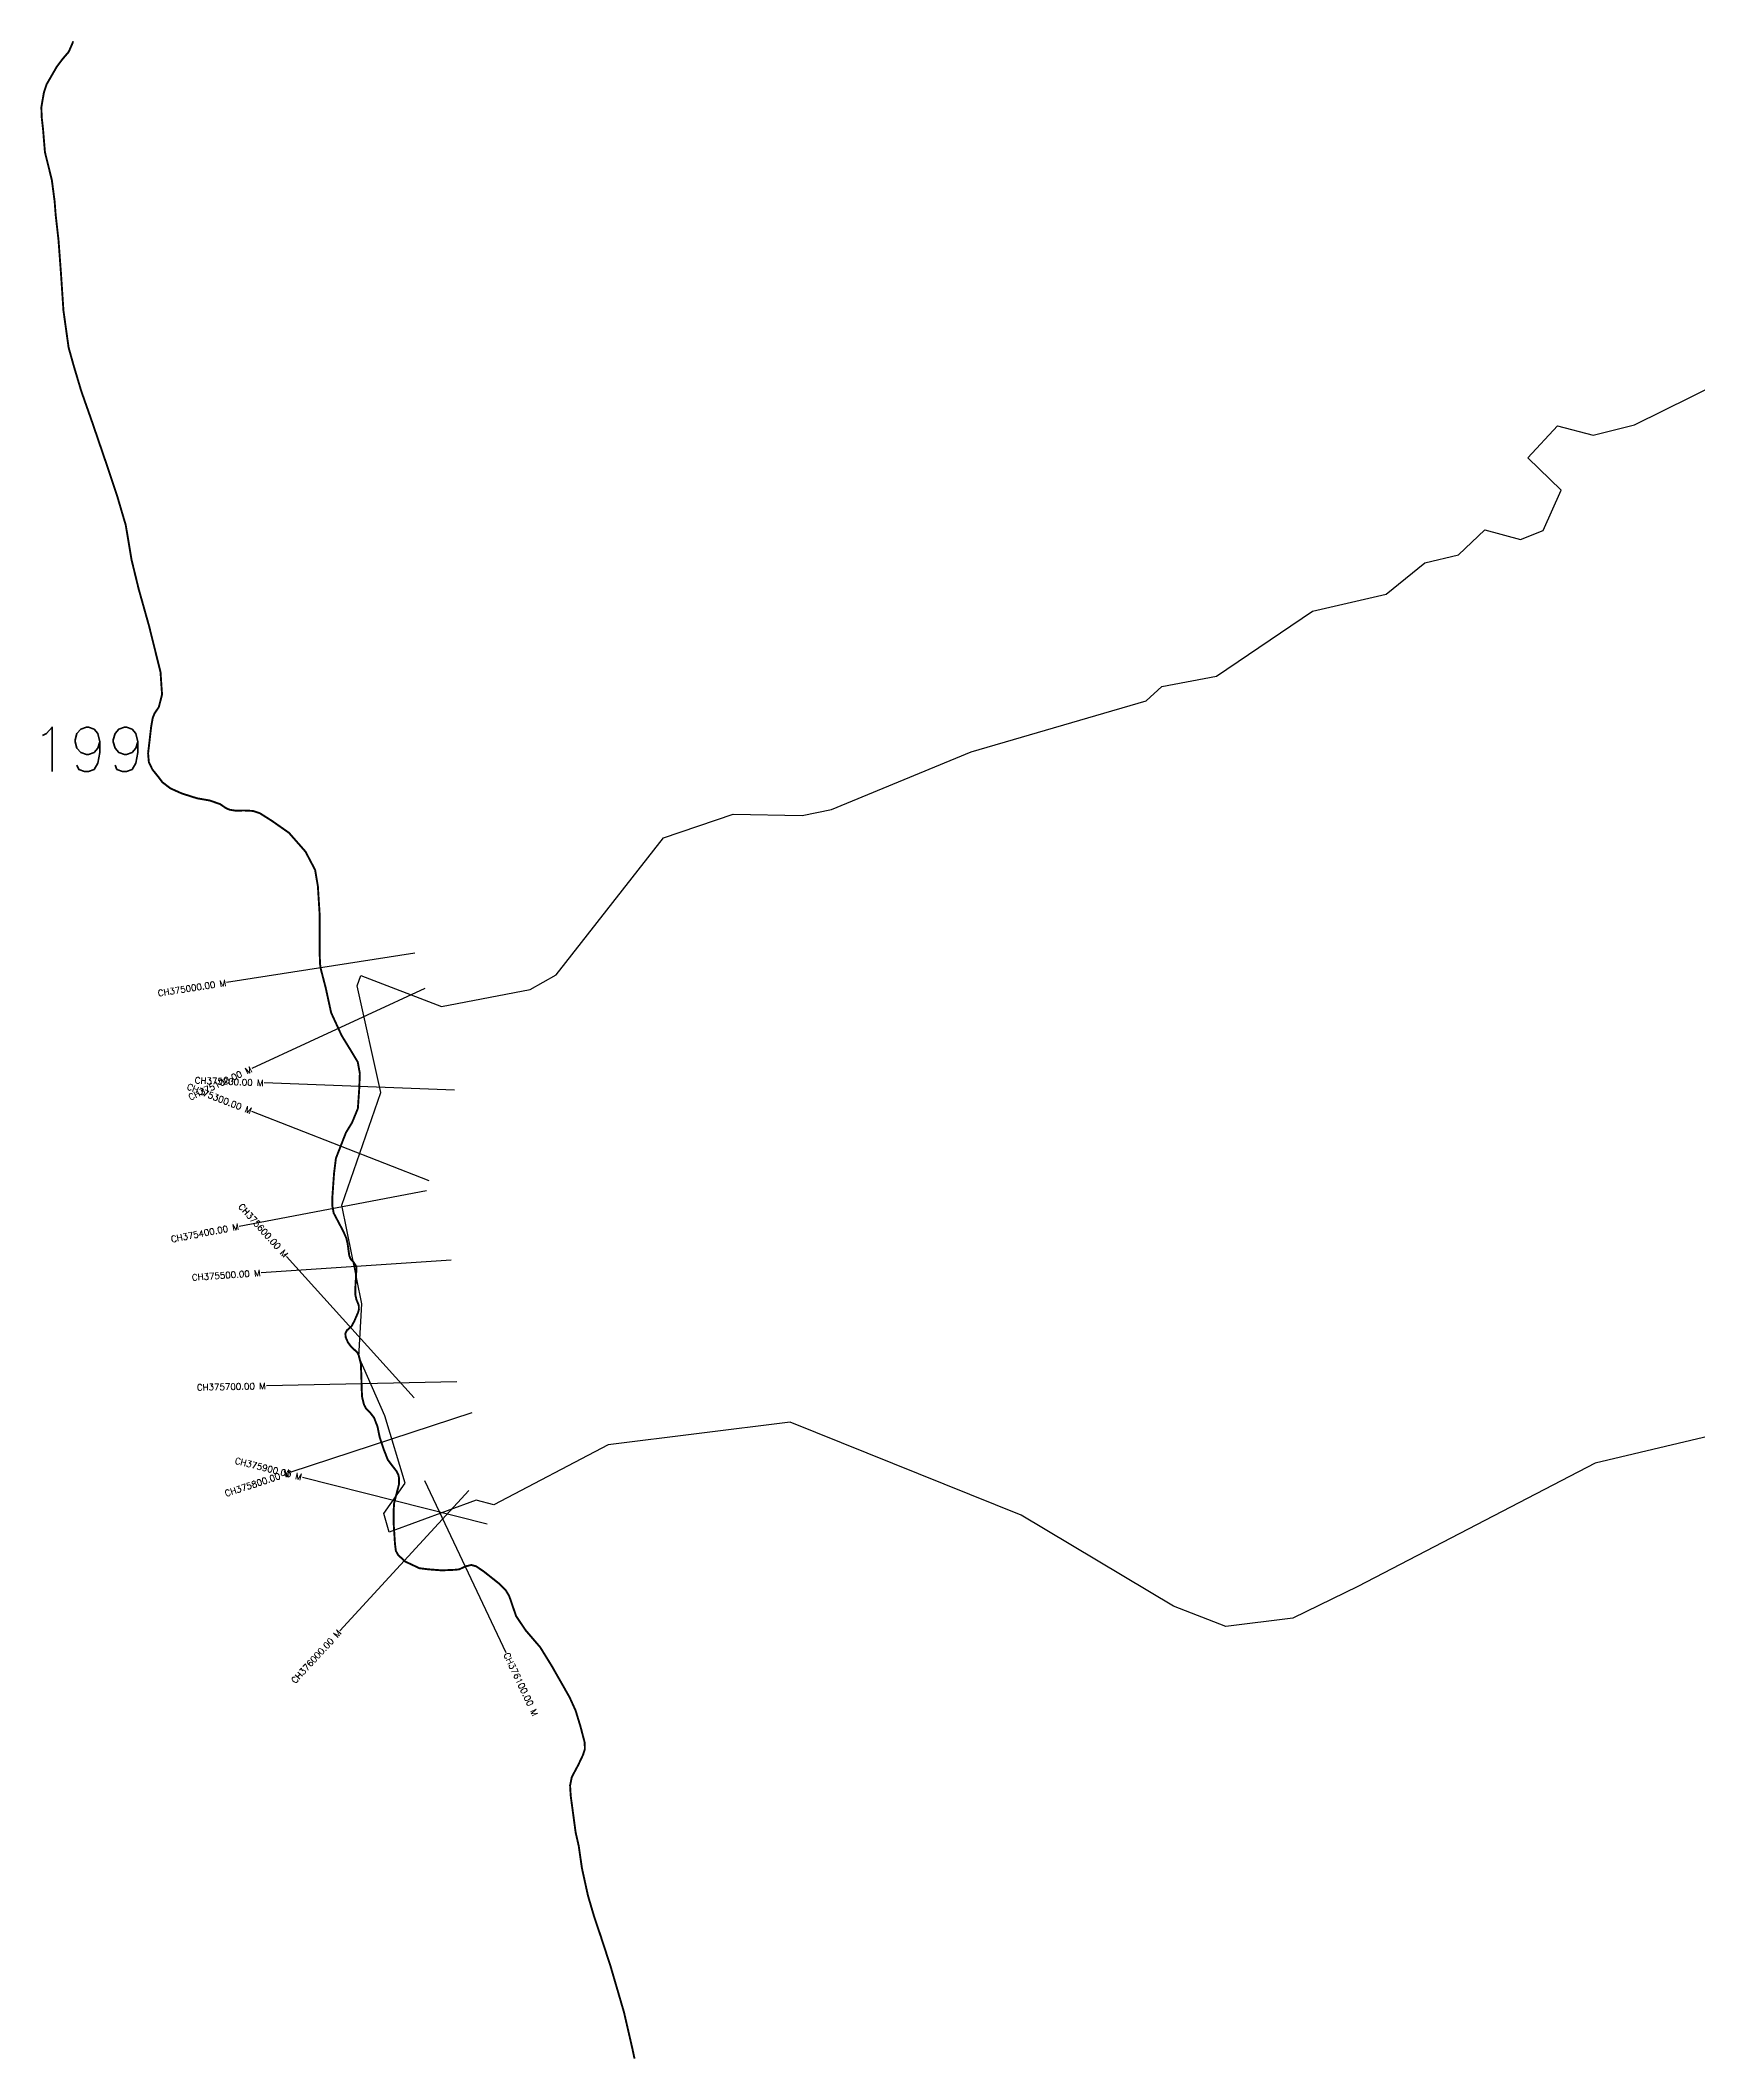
# Model space of a CAD drawing. Header units: metres. Extents: x 301053 to 306417, y 1960590 to 1964183.
# Drawn here: x 301053 to 303666, y 1960590 to 1963772 of the extents above; entities that cross this region are included whole.
import ezdxf
from ezdxf.enums import TextEntityAlignment as Align

# ---------------------------------------------------------------- set-up
doc = ezdxf.new("R2010")
doc.units = ezdxf.units.M
doc.header["$MEASUREMENT"] = 0
for name, color, linetype in [('CS', 134, 'Continuous'), ('CSMark', 6, 'Continuous'), ('NATURALLY PROTECTED', 3, 'Continuous')]:
    doc.layers.add(name, color=color, linetype=linetype)
doc.styles.get("Standard").update_dxf_attribs({"font": 'simplex.shx'})

msp = doc.modelspace()

# ---------------------------------------------------------------- linework, layer by layer
at = {"color": 6, "flags": 128}
msp.add_lwpolyline([(303914.9, 1961627.8), (303502.8, 1961530), (303128.9, 1961335.9), (303026.5, 1961285.9), (302920.9, 1961273.1), (302838.4, 1961305.1), (302598.4, 1961448.3), (302234.7, 1961594.8), (301947.7, 1961558.9), (301768, 1961464.4), (301739.9, 1961471.7), (301603.1, 1961421.3), (301594.5, 1961451.1), (301628.1, 1961498.5), (301596, 1961604.7), (301555.3, 1961697.6), (301560, 1961781.2), (301528.5, 1961936.9), (301589.9, 1962114.1), (301552.3, 1962282.3), (301558.5, 1962298.3), (301685.3, 1962249.5), (301825, 1962276.3), (301865.9, 1962299.8), (302035.1, 1962515.6), (302144.8, 1962552.8), (302253.5, 1962550.4), (302299.7, 1962560.3), (302519.7, 1962650.8), (302795.6, 1962731.2), (302819.9, 1962754.1), (302906.2, 1962770.3), (303057.7, 1962872.5), (303173.6, 1962899.5), (303234.4, 1962948.9), (303287.5, 1962961.4), (303328.8, 1963000.5), (303385.1, 1962985.4), (303420.8, 1962999.5), (303449.3, 1963063.4), (303396.8, 1963114.4), (303443.2, 1963164.4), (303499.4, 1963149.7), (303564.5, 1963166.4), (303744.1, 1963255)], dxfattribs=at)
at = {"layer": 'CS'}
for p, q in [((301643.2, 1962333.5), (301346.8, 1962287.4)), ((301659.1, 1962277.8), (301386.8, 1962152)), ((301705.8, 1962117.7), (301406, 1962129.2)), ((301666.1, 1961974.9), (301386.8, 1962084.3)), ((301661.5, 1961959.5), (301366.8, 1961903.3)), ((301700.6, 1961850.2), (301401.3, 1961830)), ((301642.4, 1961633.1), (301441.4, 1961855.8)), ((301709.4, 1961658.3), (301409.4, 1961651.9)), ((301733.3, 1961609.7), (301448.2, 1961516.1)), ((301757.1, 1961434.3), (301466.3, 1961507.7)), ((301728.3, 1961487), (301525.3, 1961266.1)), ((301658.6, 1961503), (301786.8, 1961231.8))]:
    msp.add_line(p, q, dxfattribs=at)
at = {"layer": 'NATURALLY PROTECTED', "const_width": 3, "flags": 128}
msp.add_lwpolyline([(301104.8, 1963770.4), (301104.3, 1963768), (301098.1, 1963753.8), (301088.5, 1963742.6), (301079.3, 1963730.4), (301063.3, 1963702.7), (301058.9, 1963689.3), (301055, 1963666.7), (301055.5, 1963650.7), (301057.6, 1963632.4), (301060.6, 1963595.8), (301071.5, 1963551.8), (301075.9, 1963518), (301077.5, 1963497.2), (301082, 1963457), (301085.9, 1963404.5), (301089.8, 1963345.9), (301097.9, 1963287.9), (301106.2, 1963258.3), (301117.9, 1963219.1), (301135, 1963170.5), (301155.9, 1963109.3), (301174.1, 1963055.1), (301187.9, 1963008.2), (301197.1, 1962953.3), (301208.3, 1962907.4), (301224.7, 1962849), (301242.7, 1962776.5), (301245.1, 1962741.1), (301240, 1962721.4), (301233.2, 1962711.3), (301230.4, 1962704.4), (301227.9, 1962690.1), (301225.1, 1962665.6), (301223.1, 1962648.6), (301224.3, 1962634.8), (301229.9, 1962623.1), (301239.5, 1962611.2), (301245.7, 1962603), (301258.1, 1962593.5), (301275.8, 1962585.5), (301300, 1962577.8), (301320, 1962574.3), (301336.6, 1962568.6), (301345.8, 1962562.2), (301351.7, 1962559.7), (301361.1, 1962558.2), (301374.4, 1962558.5), (301388.6, 1962557.8), (301399.2, 1962554.2), (301418.6, 1962541.9), (301445.1, 1962523.3), (301471.1, 1962493.7), (301486.3, 1962464.8), (301490.6, 1962439), (301493.4, 1962394.4), (301493.4, 1962333.9), (301494, 1962316.6), (301495.2, 1962308.8), (301502.9, 1962279.2), (301511.5, 1962239.8), (301528.1, 1962203.8), (301542, 1962181.2), (301553.4, 1962162.2), (301556.7, 1962144.2), (301555.8, 1962121), (301553.6, 1962089), (301544.4, 1962066.7), (301534.8, 1962051), (301519, 1962010.5), (301516.1, 1961987.3), (301513.4, 1961949.3), (301513.3, 1961936), (301515.5, 1961924.2), (301523.1, 1961909.8), (301530.6, 1961895.6), (301535.4, 1961884.7), (301537.4, 1961876.1), (301540, 1961857.4), (301541.9, 1961852.3), (301547.4, 1961846.1), (301551, 1961840.3), (301551.3, 1961835.4), (301550.7, 1961825.8), (301549.8, 1961810.1), (301549.5, 1961796.2), (301551.2, 1961788.2), (301555, 1961779), (301555.2, 1961772.5), (301553.9, 1961767.6), (301547.9, 1961753.8), (301543.7, 1961746.1), (301536.2, 1961739.3), (301533.9, 1961734.4), (301534.4, 1961728.6), (301538, 1961720.4), (301543.1, 1961713.6), (301552.7, 1961704.6), (301555, 1961700.2), (301558.3, 1961686.6), (301559.1, 1961667.2), (301559.6, 1961646.9), (301560.3, 1961634.3), (301563.3, 1961622.3), (301566.3, 1961616.4), (301572.3, 1961610.6), (301579, 1961602), (301584.6, 1961587.7), (301587.8, 1961571.8), (301594.1, 1961552.6), (301600.7, 1961535.6), (301607, 1961527.2), (301614.6, 1961517.4), (301617.5, 1961511.6), (301618.5, 1961505.9), (301618.3, 1961496.7), (301615.4, 1961485.4), (301613.3, 1961477.3), (301610.7, 1961467.1), (301610.1, 1961458.1), (301610, 1961434.8), (301612, 1961403.7), (301613.4, 1961392.2), (301617, 1961385.5), (301628.2, 1961375.2), (301650.5, 1961364.7), (301663.9, 1961363), (301685.6, 1961361.3), (301706.7, 1961362.2), (301713.2, 1961362.9), (301723.2, 1961367.6), (301732.4, 1961369.8), (301740.1, 1961367.6), (301752.4, 1961359.2), (301776.5, 1961340.1), (301786.4, 1961330.2), (301791.8, 1961321.2), (301795.2, 1961311.8), (301802.7, 1961289.5), (301817.9, 1961266.9), (301840.9, 1961240.1), (301859.5, 1961209.9), (301887.1, 1961161.4), (301896.6, 1961140.5), (301904.4, 1961114.9), (301910.9, 1961090.1), (301911.2, 1961079.6), (301908.4, 1961070.8), (301900.8, 1961054.8), (301895.7, 1961045.2), (301890.6, 1961035.6), (301887.9, 1961022.5), (301888.9, 1961006), (301896.7, 1960948.1), (301901.5, 1960927.2), (301906.6, 1960891.9), (301916.1, 1960848.7), (301925.4, 1960817.1), (301936.6, 1960783.7), (301951.7, 1960737.4), (301972.9, 1960664.8), (301986.1, 1960607.5), (301989.4, 1960592)], dxfattribs=at)

# ---------------------------------------------------------------- texts
at = {"insert": (301039, 1962689.9), "char_height": 70, "attachment_point": 1}
msp.add_mtext_dynamic_manual_height_columns('199', width=95.172, gutter_width=1, heights=[0], dxfattribs=at)
at = {"layer": 'CSMark'}
for s, rotation, p in [('CH375000.00 M', 8.8508, (301345.8, 1962287.2)), ('CH375100.00 M', 24.8122, (301385.9, 1962151.5)), ('CH375300.00 M', 338.5983, (301385.9, 1962084.7)), ('CH375200.00 M', 357.7953, (301405, 1962129.2)), ('CH375600.00 M', 312.0533, (301440.8, 1961856.6)), ('CH375400.00 M', 10.7918, (301365.8, 1961903.1)), ('CH375500.00 M', 3.8582, (301400.3, 1961830)), ('CH375700.00 M', 1.2111, (301408.4, 1961651.9)), ('CH375800.00 M', 18.1692, (301447.3, 1961515.8)), ('CH375900.00 M', 345.8221, (301465.3, 1961508)), ('CH376000.00 M', 47.4238, (301524.7, 1961265.3))]:
    msp.add_text(s, height=10, rotation=rotation, dxfattribs=at).set_placement(p, align=Align.MIDDLE_RIGHT)
msp.add_text('CH376100.00 M', height=10, rotation=295.2884, dxfattribs=at).set_placement((301787.2, 1961230.9), align=Align.MIDDLE_LEFT)

doc.saveas('drawing.dxf')
